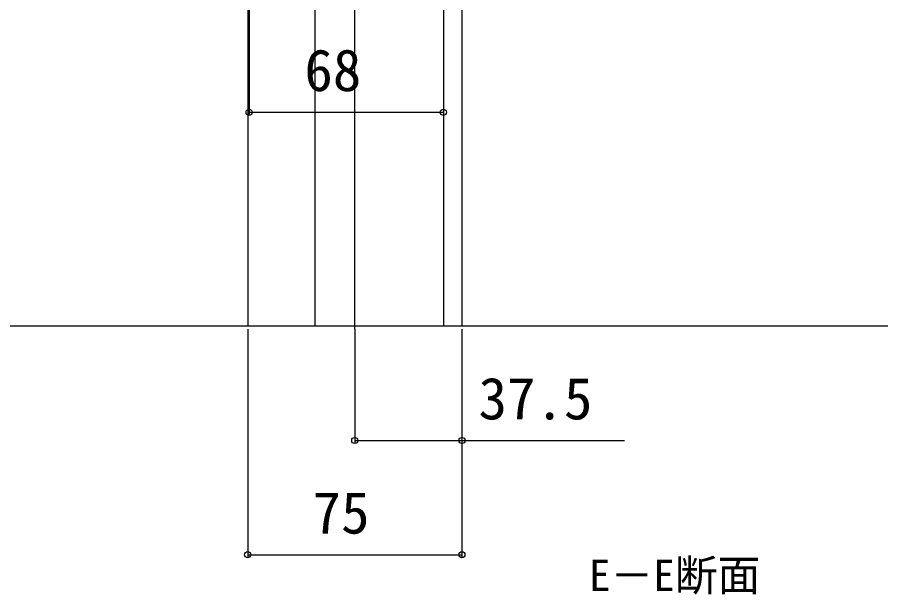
# Model space of a CAD drawing. Units: millimetres, scale not verified. Extents: x -875 to 875, y -1304 to 1297.
# Drawn here: x -517.7 to -215.3, y -983.3 to -781 of the extents above; entities that cross this region are included whole.
import ezdxf
from ezdxf.enums import TextEntityAlignment as Align

# ---------------------------------------------------------------- set-up
doc = ezdxf.new("R2010")
doc.units = ezdxf.units.MM
doc.header["$LTSCALE"] = 8
for name, color, linetype in [('0-1_USER1', 3, 'Continuous'), ('0-3_YKK_12', 2, 'Continuous'), ('0-5_YKK_D', 6, 'Continuous'), ('0-7_YSS_K', 3, 'Continuous')]:
    doc.layers.add(name, color=color, linetype=linetype)
doc.styles.add('ＭＳ ゴシック', font='')
doc.styles.get('ＭＳ ゴシック').set_extended_font_data('MS Gothic')

msp = doc.modelspace()

# ---------------------------------------------------------------- linework, layer by layer
at = {"layer": '0-3_YKK_12'}
for p, q in [((-399.5, -890.257), (-399.5, -116.009)), ((-437, -589.257), (-437, -889.257)), ((-362, -696.763), (-362, -889.257)), ((-413.5, -734.257), (-413.5, -889.257)), ((-368.5, -734.257), (-368.5, -889.257))]:
    msp.add_line(p, q, dxfattribs=at)
at = {"layer": '0-5_YKK_D'}
for p, q in [((-436.5, -734.957), (-436.5, -815.257)), ((-368.5, -734.957), (-368.5, -815.257)), ((-436.5, -814.257), (-368.5, -814.257)), ((-438, -889.257), (-650.5, -889.257)), ((-438, -889.257), (-610.5, -889.257)), ((-437, -890.257), (-437, -970.257)), ((-399.5, -890.257), (-399.5, -930.257)), ((-362, -890.257), (-362, -930.257)), ((-362, -890.257), (-362, -970.257)), ((-437, -969.257), (-362, -969.257))]:
    msp.add_line(p, q, dxfattribs=at)
msp.add_lwpolyline([(-399.5, -929.257), (-362, -929.257), (-305.109, -929.257)], dxfattribs=at)
for centre in [(-436.5, -814.257), (-368.5, -814.257), (-399.5, -929.257), (-362, -929.257), (-437, -969.257), (-362, -969.257)]:
    msp.add_circle(centre, 1.075, dxfattribs=at)
at = {"layer": '0-7_YSS_K'}
msp.add_line((-33.763, -889.257), (-608.953, -889.257), dxfattribs=at)

# ---------------------------------------------------------------- texts
at = {"layer": '0-1_USER1', "style": 'ＭＳ ゴシック'}
msp.add_text('E－E断面', height=11, dxfattribs=at).set_placement((-317.449, -985.245), align=Align.BOTTOM_LEFT)
at = {"layer": '0-5_YKK_D', "style": 'ＭＳ ゴシック'}
for s, p in [('68', (-417.159, -811.257)), ('37.5', (-356.178, -926.257)), ('75', (-414.273, -966.257))]:
    msp.add_text(s, height=14.66, dxfattribs=at).set_placement(p, align=Align.BOTTOM_LEFT)

doc.saveas('drawing.dxf')
